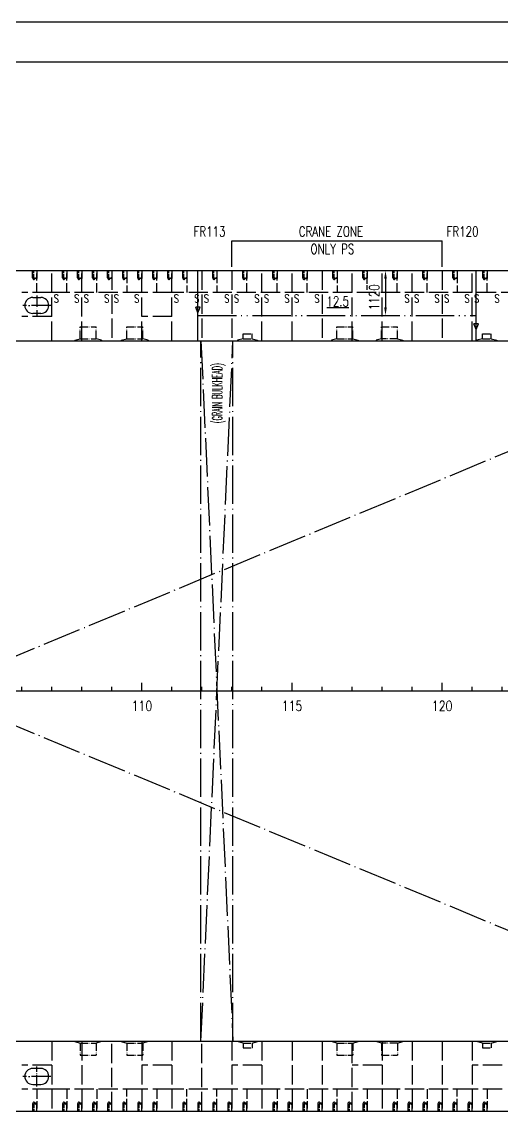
# Model space of a CAD drawing. Extents: x 415194 to 563994, y 453377 to 495577.
# Drawn here: x 502346 to 514346, y 468260 to 495477 of the extents above; entities that cross this region are included whole.
import ezdxf
from ezdxf.enums import TextEntityAlignment as Align

# ---------------------------------------------------------------- set-up
doc = ezdxf.new("R2010")
doc.units = 0
doc.header["$LTSCALE"] = 40
doc.header["$MEASUREMENT"] = 0
for name, pattern in [('ACAD_ISO02W100', [15, 12, -3]), ('ACAD_ISO04W100', [30.5, 24, -3, 0.5, -3]), ('ACAD_ISO05W100', [34, 24, -3, 0.5, -3, 0.5, -3])]:
    doc.linetypes.add(name, pattern=pattern)
doc.layers.get('0').update_dxf_attribs({"linetype": 'CONTINUOUS'})
for name, color, linetype in [('BT_ENG', 7, 'CONTINUOUS'), ('C-CEN', 4, 'ACAD_ISO04W100'), ('C-CON', 4, 'CONTINUOUS'), ('C-DAS', 4, 'ACAD_ISO02W100'), ('C-PH', 4, 'ACAD_ISO05W100'), ('FRAME', 7, 'CONTINUOUS'), ('Y-CON', 2, 'CONTINUOUS'), ('Y-DAS', 2, 'ACAD_ISO02W100'), ('Y-PH', 2, 'ACAD_ISO05W100')]:
    doc.layers.add(name, color=color, linetype=linetype)
doc.styles.add('ROMANS', font='romans.shx', dxfattribs={"width": 0.75, "height": 250, "bigfont": 'hzdx.shx'})

# ---------------------------------------------------------------- blocks, each defined once
blk = doc.blocks.new('A$C75882CA2')
at = {"layer": 'C-CON'}
for p, q in [((0, 57), (136, 114)), ((0, 57), (136, 0)), ((136, 0), (136, 114))]:
    blk.add_line(p, q, dxfattribs=at)
blk = doc.blocks.new('A$C771200ED')
at = {"layer": 'C-CON', "linetype": 'ACAD_ISO05W100', "ltscale": 0.2}
for p, q in [((135, 350), (535, 350)), ((135, 50), (135, 350)), ((535, 50), (535, 350)), ((0, 12), (135, 50)), ((0, 12), (0, 0)), ((135, 50), (535, 50)), ((670, 12), (535, 50)), ((670, 12), (670, 0))]:
    blk.add_line(p, q, dxfattribs=at)

msp = doc.modelspace()

# ---------------------------------------------------------------- linework, layer by layer
at = {"color": 2}
msp.add_line((417794.5, 494477.3), (562894.5, 494477.3), dxfattribs=at)
for p, q in [((507596.4, 489356.7), (507596.4, 490007.6)), ((512846.4, 489353.5), (512846.4, 490007.6)), ((502616.4, 489078.4), (502616.4, 489260.4)), ((503366.4, 489078.4), (503366.4, 489260.4)), ((503741.4, 489078.4), (503741.4, 489260.4)), ((504116.4, 489078.4), (504116.4, 489260.4)), ((504491.4, 489078.4), (504491.4, 489260.4)), ((504866.4, 489078.4), (504866.4, 489260.4)), ((505241.4, 489078.4), (505241.4, 489260.4)), ((505616.4, 489078.4), (505616.4, 489260.4)), ((505991.4, 489078.4), (505991.4, 489260.4)), ((506366.4, 489078.4), (506366.4, 489260.4)), ((507116.4, 489078.4), (507116.4, 489260.4)), ((507866.4, 489078.4), (507866.4, 489260.4)), ((508616.4, 489078.4), (508616.4, 489260.4)), ((509366.4, 489078.4), (509366.4, 489260.4)), ((510116.4, 489078.4), (510116.4, 489260.4)), ((510866.4, 489078.4), (510866.4, 489260.4)), ((511616.4, 489078.4), (511616.4, 489260.4)), ((512366.4, 489078.4), (512366.4, 489260.4)), ((513116.4, 489078.4), (513116.4, 489260.4)), ((513866.4, 489078.4), (513866.4, 489260.4)), ((502621.4, 488590.4), (502821.4, 488590.4)), ((502821.4, 488190.4), (502621.4, 488190.4)), ((479096.4, 478760.4), (521096.4, 478760.4)), ((502346.4, 478760.4), (502346.4, 478860.4)), ((503096.4, 478760.4), (503096.4, 478860.4)), ((503846.4, 478760.4), (503846.4, 478860.4)), ((504596.4, 478760.4), (504596.4, 478860.4)), ((505346.4, 478760.4), (505346.4, 478960.4)), ((506096.4, 478760.4), (506096.4, 478860.4)), ((506846.4, 478760.4), (506846.4, 478860.4)), ((507596.4, 478760.4), (507596.4, 478860.4)), ((508346.4, 478760.4), (508346.4, 478860.4)), ((509096.4, 478760.4), (509096.4, 478960.4)), ((509846.4, 478760.4), (509846.4, 478860.4)), ((510596.4, 478760.4), (510596.4, 478860.4)), ((511346.4, 478760.4), (511346.4, 478860.4)), ((512096.4, 478760.4), (512096.4, 478860.4)), ((512846.4, 478760.4), (512846.4, 478960.4)), ((513596.4, 478760.4), (513596.4, 478860.4)), ((514346.4, 478760.4), (514346.4, 478860.4)), ((502821.4, 469330.4), (502621.4, 469330.4)), ((502621.4, 468930.4), (502821.4, 468930.4)), ((502616.4, 468442.3), (502616.4, 468260.4)), ((503366.4, 468442.3), (503366.4, 468260.4)), ((503741.4, 468442.3), (503741.4, 468260.4)), ((504116.4, 468442.3), (504116.4, 468260.4)), ((504491.4, 468442.3), (504491.4, 468260.4)), ((504866.4, 468442.3), (504866.4, 468260.4)), ((505241.4, 468442.3), (505241.4, 468260.4)), ((505616.4, 468442.3), (505616.4, 468260.4)), ((506366.4, 468442.3), (506366.4, 468260.4)), ((506741.4, 468442.3), (506741.4, 468260.4)), ((507116.4, 468442.3), (507116.4, 468260.4)), ((507491.4, 468442.3), (507491.4, 468260.4)), ((507866.4, 468442.3), (507866.4, 468260.4)), ((508616.4, 468442.3), (508616.4, 468260.4)), ((508991.4, 468442.3), (508991.4, 468260.4)), ((509366.4, 468442.3), (509366.4, 468260.4)), ((509741.4, 468442.3), (509741.4, 468260.4)), ((510116.4, 468442.3), (510116.4, 468260.4)), ((510491.4, 468442.3), (510491.4, 468260.4)), ((510866.4, 468442.3), (510866.4, 468260.4)), ((511616.4, 468442.3), (511616.4, 468260.4)), ((511991.4, 468442.3), (511991.4, 468260.4)), ((512366.4, 468442.3), (512366.4, 468260.4)), ((512741.4, 468442.3), (512741.4, 468260.4)), ((513116.4, 468442.3), (513116.4, 468260.4)), ((513491.4, 468442.3), (513491.4, 468260.4)), ((513866.4, 468442.3), (513866.4, 468260.4))]:
    msp.add_line(p, q)
at = {"color": 1}
for p, q in [((506746.4, 487510.4), (506746.4, 489260.4)), ((513696.4, 487510.4), (513696.4, 489260.4))]:
    msp.add_line(p, q, dxfattribs=at)
at = {"color": 1, "linetype": 'ByBlock'}
msp.add_line((511431.1, 489060.4), (511431.1, 488340.4), dxfattribs=at)
for centre, radius, start, end in [((502666.4, 489078.4), 50, 180, 220.30049), ((502647.3, 489062.3), 25, 220.30049, 355.62163), ((502671.4, 489085.4), 25, 180, 270), ((503416.4, 489078.4), 50, 180, 220.30049), ((503397.3, 489062.3), 25, 220.30049, 355.62163), ((503421.4, 489085.4), 25, 180, 270), ((503791.4, 489078.4), 50, 180, 220.30049), ((503772.3, 489062.3), 25, 220.30049, 355.62163), ((503796.4, 489085.4), 25, 180, 270), ((504166.4, 489078.4), 50, 180, 220.30049), ((504147.3, 489062.3), 25, 220.30049, 355.62163), ((504171.4, 489085.4), 25, 180, 270), ((504541.4, 489078.4), 50, 180, 220.30049), ((504522.3, 489062.3), 25, 220.30049, 355.62163), ((504546.4, 489085.4), 25, 180, 270), ((504916.4, 489078.4), 50, 180, 220.30049), ((504897.3, 489062.3), 25, 220.30049, 355.62163), ((504921.4, 489085.4), 25, 180, 270), ((505291.4, 489078.4), 50, 180, 220.30049), ((505272.3, 489062.3), 25, 220.30049, 355.62163), ((505296.4, 489085.4), 25, 180, 270), ((505666.4, 489078.4), 50, 180, 220.30049), ((505647.3, 489062.3), 25, 220.30049, 355.62163), ((505671.4, 489085.4), 25, 180, 270), ((506041.4, 489078.4), 50, 180, 220.30049), ((506022.3, 489062.3), 25, 220.30049, 355.62163), ((506046.4, 489085.4), 25, 180, 270), ((506416.4, 489078.4), 50, 180, 220.30049), ((506397.3, 489062.3), 25, 220.30049, 355.62163), ((506421.4, 489085.4), 25, 180, 270), ((507166.4, 489078.4), 50, 180, 220.30049), ((507147.3, 489062.3), 25, 220.30049, 355.62163), ((507171.4, 489085.4), 25, 180, 270), ((507916.4, 489078.4), 50, 180, 220.30049), ((507897.3, 489062.3), 25, 220.30049, 355.62163), ((507921.4, 489085.4), 25, 180, 270), ((508666.4, 489078.4), 50, 180, 220.30049), ((508647.3, 489062.3), 25, 220.30049, 355.62163), ((508671.4, 489085.4), 25, 180, 270), ((509416.4, 489078.4), 50, 180, 220.30049), ((509397.3, 489062.3), 25, 220.30049, 355.62163), ((509421.4, 489085.4), 25, 180, 270), ((510166.4, 489078.4), 50, 180, 220.30049), ((510147.3, 489062.3), 25, 220.30049, 355.62163), ((510171.4, 489085.4), 25, 180, 270), ((510916.4, 489078.4), 50, 180, 220.30049), ((510897.3, 489062.3), 25, 220.30049, 355.62163), ((510921.4, 489085.4), 25, 180, 270), ((511666.4, 489078.4), 50, 180, 220.30049), ((511647.3, 489062.3), 25, 220.30049, 355.62163), ((511671.4, 489085.4), 25, 180, 270), ((512416.4, 489078.4), 50, 180, 220.30049), ((512397.3, 489062.3), 25, 220.30049, 355.62163), ((512421.4, 489085.4), 25, 180, 270), ((513166.4, 489078.4), 50, 180, 220.30049), ((513147.3, 489062.3), 25, 220.30049, 355.62163), ((513171.4, 489085.4), 25, 180, 270), ((513916.4, 489078.4), 50, 180, 220.30049), ((513897.3, 489062.3), 25, 220.30049, 355.62163), ((513921.4, 489085.4), 25, 180, 270), ((502621.4, 488390.4), 200, 90, 270), ((502821.4, 488390.4), 200, 270, 90), ((502621.4, 469130.4), 200, 90, 270), ((502821.4, 469130.4), 200, 270, 90), ((502666.4, 468442.3), 50, 139.69951, 180), ((502647.3, 468458.4), 25, 4.37837, 139.69951), ((502671.4, 468435.4), 25, 90, 180), ((503416.4, 468442.3), 50, 139.69951, 180), ((503397.3, 468458.4), 25, 4.37837, 139.69951), ((503421.4, 468435.4), 25, 90, 180), ((503791.4, 468442.3), 50, 139.69951, 180), ((503772.3, 468458.4), 25, 4.37837, 139.69951), ((503796.4, 468435.4), 25, 90, 180), ((504166.4, 468442.3), 50, 139.69951, 180), ((504147.3, 468458.4), 25, 4.37837, 139.69951), ((504171.4, 468435.4), 25, 90, 180), ((504541.4, 468442.3), 50, 139.69951, 180), ((504522.3, 468458.4), 25, 4.37837, 139.69951), ((504546.4, 468435.4), 25, 90, 180), ((504916.4, 468442.3), 50, 139.69951, 180), ((504897.3, 468458.4), 25, 4.37837, 139.69951), ((504921.4, 468435.4), 25, 90, 180), ((505291.4, 468442.3), 50, 139.69951, 180), ((505272.3, 468458.4), 25, 4.37837, 139.69951), ((505296.4, 468435.4), 25, 90, 180), ((505666.4, 468442.3), 50, 139.69951, 180), ((505647.3, 468458.4), 25, 4.37837, 139.69951), ((505671.4, 468435.4), 25, 90, 180), ((506416.4, 468442.3), 50, 139.69951, 180), ((506397.3, 468458.4), 25, 4.37837, 139.69951), ((506421.4, 468435.4), 25, 90, 180), ((506791.4, 468442.3), 50, 139.69951, 180), ((506772.3, 468458.4), 25, 4.37837, 139.69951), ((506796.4, 468435.4), 25, 90, 180), ((507166.4, 468442.3), 50, 139.69951, 180), ((507147.3, 468458.4), 25, 4.37837, 139.69951), ((507171.4, 468435.4), 25, 90, 180), ((507541.4, 468442.3), 50, 139.69951, 180), ((507522.3, 468458.4), 25, 4.37837, 139.69951), ((507546.4, 468435.4), 25, 90, 180), ((507916.4, 468442.3), 50, 139.69951, 180), ((507897.3, 468458.4), 25, 4.37837, 139.69951), ((507921.4, 468435.4), 25, 90, 180), ((508666.4, 468442.3), 50, 139.69951, 180), ((508647.3, 468458.4), 25, 4.37837, 139.69951), ((508671.4, 468435.4), 25, 90, 180), ((509041.4, 468442.3), 50, 139.69951, 180), ((509022.3, 468458.4), 25, 4.37837, 139.69951), ((509046.4, 468435.4), 25, 90, 180), ((509416.4, 468442.3), 50, 139.69951, 180), ((509397.3, 468458.4), 25, 4.37837, 139.69951), ((509421.4, 468435.4), 25, 90, 180), ((509791.4, 468442.3), 50, 139.69951, 180), ((509772.3, 468458.4), 25, 4.37837, 139.69951), ((509796.4, 468435.4), 25, 90, 180), ((510166.4, 468442.3), 50, 139.69951, 180), ((510147.3, 468458.4), 25, 4.37837, 139.69951), ((510171.4, 468435.4), 25, 90, 180), ((510541.4, 468442.3), 50, 139.69951, 180), ((510522.3, 468458.4), 25, 4.37837, 139.69951), ((510546.4, 468435.4), 25, 90, 180), ((510916.4, 468442.3), 50, 139.69951, 180), ((510897.3, 468458.4), 25, 4.37837, 139.69951), ((510921.4, 468435.4), 25, 90, 180), ((511666.4, 468442.3), 50, 139.69951, 180), ((511647.3, 468458.4), 25, 4.37837, 139.69951), ((511671.4, 468435.4), 25, 90, 180), ((512041.4, 468442.3), 50, 139.69951, 180), ((512022.3, 468458.4), 25, 4.37837, 139.69951), ((512046.4, 468435.4), 25, 90, 180), ((512416.4, 468442.3), 50, 139.69951, 180), ((512397.3, 468458.4), 25, 4.37837, 139.69951), ((512421.4, 468435.4), 25, 90, 180), ((512791.4, 468442.3), 50, 139.69951, 180), ((512772.3, 468458.4), 25, 4.37837, 139.69951), ((512796.4, 468435.4), 25, 90, 180), ((513166.4, 468442.3), 50, 139.69951, 180), ((513147.3, 468458.4), 25, 4.37837, 139.69951), ((513171.4, 468435.4), 25, 90, 180), ((513541.4, 468442.3), 50, 139.69951, 180), ((513522.3, 468458.4), 25, 4.37837, 139.69951), ((513546.4, 468435.4), 25, 90, 180), ((513916.4, 468442.3), 50, 139.69951, 180), ((513897.3, 468458.4), 25, 4.37837, 139.69951), ((513921.4, 468435.4), 25, 90, 180)]:
    msp.add_arc(centre, radius, start, end)
for points in [[(511397.8, 489060.4), (511464.5, 489060.4), (511431.1, 489260.4)], [(511397.8, 488340.4), (511464.5, 488340.4), (511431.1, 488140.4)]]:
    msp.add_solid(points, dxfattribs=at)
at = {"layer": 'BT_ENG'}
msp.add_line((415294.5, 495477.3), (563894.5, 495477.3), dxfattribs=at)
at = {"layer": 'C-CEN', "ltscale": 0.3}
for p, q in [((502721.4, 488640.4), (502721.4, 488140.4)), ((502721.4, 468880.4), (502721.4, 469380.4))]:
    msp.add_line(p, q, dxfattribs=at)
at = {"layer": 'C-CEN', "ltscale": 0.5}
for p, q in [((503071.4, 488390.4), (502371.4, 488390.4)), ((503071.4, 469130.4), (502371.4, 469130.4))]:
    msp.add_line(p, q, dxfattribs=at)
at = {"layer": 'C-CEN'}
for p, q in [((506821.4, 470010.4), (506821.4, 487510.4)), ((506821.4, 470010.4), (507621.4, 487510.4)), ((506821.4, 487510.4), (507621.4, 470010.4)), ((507621.4, 470010.4), (507621.4, 487510.4)), ((479234.3, 487422.5), (520948.9, 470102.2)), ((479243.9, 470102.2), (520948.9, 487418.5))]:
    msp.add_line(p, q, dxfattribs=at)
at = {"layer": 'C-CON'}
msp.add_line((507596.4, 490007.6), (512846.4, 490007.6), dxfattribs=at)
at = {"layer": 'C-CON', "linetype": 'ACAD_ISO05W100', "ltscale": 0.2}
for p, q in [((510216.4, 487560.4), (510216.4, 487860.4)), ((510216.4, 487860.4), (510616.4, 487860.4)), ((510616.4, 487560.4), (510616.4, 487860.4)), ((511331.5, 487860.4), (511731.5, 487860.4)), ((511331.5, 487560.4), (511331.5, 487860.4)), ((511731.5, 487560.4), (511731.5, 487860.4)), ((507877.8, 487560.4), (507737.8, 487522.4)), ((507737.8, 487522.4), (507737.8, 487510.4)), ((507877.8, 487680.4), (508097.8, 487680.4)), ((507877.8, 487560.4), (507877.8, 487680.4)), ((507877.8, 487560.4), (508097.8, 487560.4)), ((508097.8, 487560.4), (508097.8, 487680.4)), ((508097.8, 487560.4), (508237.8, 487522.4)), ((508237.8, 487522.4), (508237.8, 487510.4)), ((510216.4, 487560.4), (510081.4, 487522.4)), ((510081.4, 487522.4), (510081.4, 487510.4)), ((510216.4, 487560.4), (510616.4, 487560.4)), ((510616.4, 487560.4), (510751.4, 487522.4)), ((510751.4, 487522.4), (510751.4, 487510.4)), ((511331.5, 487560.4), (511196.5, 487522.4)), ((511196.5, 487522.4), (511196.5, 487510.4)), ((511731.5, 487560.4), (511331.5, 487560.4)), ((511731.5, 487560.4), (511866.5, 487522.4)), ((511866.5, 487522.4), (511866.5, 487510.4)), ((513850.9, 487560.4), (513710.9, 487522.4)), ((513710.9, 487522.4), (513710.9, 487510.4)), ((513850.9, 487680.4), (514070.9, 487680.4)), ((513850.9, 487560.4), (513850.9, 487680.4)), ((513850.9, 487560.4), (514070.9, 487560.4)), ((514070.9, 487560.4), (514070.9, 487680.4)), ((514070.9, 487560.4), (514210.9, 487522.4)), ((514210.9, 487522.4), (514210.9, 487510.4)), ((507737.8, 469998.4), (507737.8, 470010.4)), ((507877.8, 469960.4), (507737.8, 469998.4)), ((507877.8, 469960.4), (507877.8, 469840.4)), ((507877.8, 469960.4), (508097.8, 469960.4)), ((507877.8, 469840.4), (508097.8, 469840.4)), ((508097.8, 469960.4), (508237.8, 469998.4)), ((508097.8, 469960.4), (508097.8, 469840.4)), ((508237.8, 469998.4), (508237.8, 470010.4)), ((510081.4, 469998.4), (510081.4, 470010.4)), ((510216.4, 469960.4), (510081.4, 469998.4)), ((510216.4, 469960.4), (510616.4, 469960.4)), ((510216.4, 469960.4), (510216.4, 469660.4)), ((510616.4, 469960.4), (510751.4, 469998.4)), ((510616.4, 469960.4), (510616.4, 469660.4)), ((510751.4, 469998.4), (510751.4, 470010.4)), ((511196.5, 469998.4), (511196.5, 470010.4)), ((511331.5, 469960.4), (511196.5, 469998.4)), ((511731.5, 469960.4), (511331.5, 469960.4)), ((511331.5, 469960.4), (511331.5, 469660.4)), ((511731.5, 469960.4), (511866.5, 469998.4)), ((511731.5, 469960.4), (511731.5, 469660.4)), ((511866.5, 469998.4), (511866.5, 470010.4)), ((513710.9, 469998.4), (513710.9, 470010.4)), ((513850.9, 469960.4), (513710.9, 469998.4)), ((513850.9, 469960.4), (514070.9, 469960.4)), ((513850.9, 469960.4), (513850.9, 469840.4)), ((513850.9, 469840.4), (514070.9, 469840.4)), ((514070.9, 469960.4), (514210.9, 469998.4)), ((514070.9, 469960.4), (514070.9, 469840.4)), ((514210.9, 469998.4), (514210.9, 470010.4)), ((510216.4, 469660.4), (510616.4, 469660.4)), ((511331.5, 469660.4), (511731.5, 469660.4))]:
    msp.add_line(p, q, dxfattribs=at)
at = {"layer": 'C-DAS', "ltscale": 0.2}
for p, q in [((502646.4, 489085.4), (502646.4, 489260.4)), ((503396.4, 489085.4), (503396.4, 489260.4)), ((503771.4, 489085.4), (503771.4, 489260.4)), ((504146.4, 489085.4), (504146.4, 489260.4)), ((504521.4, 489085.4), (504521.4, 489260.4)), ((504896.4, 489085.4), (504896.4, 489260.4)), ((505271.4, 489085.4), (505271.4, 489260.4)), ((505646.4, 489085.4), (505646.4, 489260.4)), ((506021.4, 489085.4), (506021.4, 489260.4)), ((506396.4, 489085.4), (506396.4, 489260.4)), ((507146.4, 489085.4), (507146.4, 489260.4)), ((507896.4, 489085.4), (507896.4, 489260.4)), ((508646.4, 489085.4), (508646.4, 489260.4)), ((509396.4, 489085.4), (509396.4, 489260.4)), ((510146.4, 489085.4), (510146.4, 489260.4)), ((510896.4, 489085.4), (510896.4, 489260.4)), ((511646.4, 489085.4), (511646.4, 489260.4)), ((512396.4, 489085.4), (512396.4, 489260.4)), ((513146.4, 489085.4), (513146.4, 489260.4)), ((513896.4, 489085.4), (513896.4, 489260.4)), ((502646.4, 468435.4), (502646.4, 468260.4)), ((503396.4, 468435.4), (503396.4, 468260.4)), ((503771.4, 468435.4), (503771.4, 468260.4)), ((504146.4, 468435.4), (504146.4, 468260.4)), ((504521.4, 468435.4), (504521.4, 468260.4)), ((504896.4, 468435.4), (504896.4, 468260.4)), ((505271.4, 468435.4), (505271.4, 468260.4)), ((505646.4, 468435.4), (505646.4, 468260.4)), ((506396.4, 468435.4), (506396.4, 468260.4)), ((506771.4, 468435.4), (506771.4, 468260.4)), ((507146.4, 468435.4), (507146.4, 468260.4)), ((507521.4, 468435.4), (507521.4, 468260.4)), ((507896.4, 468435.4), (507896.4, 468260.4)), ((508646.4, 468435.4), (508646.4, 468260.4)), ((509021.4, 468435.4), (509021.4, 468260.4)), ((509396.4, 468435.4), (509396.4, 468260.4)), ((509771.4, 468435.4), (509771.4, 468260.4)), ((510146.4, 468435.4), (510146.4, 468260.4)), ((510521.4, 468435.4), (510521.4, 468260.4)), ((510896.4, 468435.4), (510896.4, 468260.4)), ((511646.4, 468435.4), (511646.4, 468260.4)), ((512021.4, 468435.4), (512021.4, 468260.4)), ((512396.4, 468435.4), (512396.4, 468260.4)), ((512771.4, 468435.4), (512771.4, 468260.4)), ((513146.4, 468435.4), (513146.4, 468260.4)), ((513521.4, 468435.4), (513521.4, 468260.4)), ((513896.4, 468435.4), (513896.4, 468260.4))]:
    msp.add_line(p, q, dxfattribs=at)
at = {"layer": 'C-DAS'}
for p, q in [((503846.4, 487510.4), (503846.4, 489260.4)), ((504596.4, 489260.4), (504596.4, 487510.4)), ((505346.4, 487510.4), (505346.4, 489260.4)), ((506846.4, 489260.4), (506846.4, 487510.4)), ((507596.4, 489260.4), (507596.4, 487510.4)), ((509096.4, 487510.4), (509096.4, 489260.4)), ((509846.4, 489260.4), (509846.4, 487510.4)), ((510596.4, 487510.4), (510596.4, 489260.4)), ((512096.4, 487510.4), (512096.4, 489260.4)), ((512846.4, 489260.4), (512846.4, 487510.4)), ((513596.4, 487510.4), (513596.4, 489260.4)), ((505346.4, 488710.4), (503096.4, 488710.4)), ((516596.4, 488710.4), (506096.4, 488710.4)), ((503846.4, 470010.4), (503846.4, 468260.4)), ((504596.4, 468260.4), (504596.4, 470010.4)), ((505346.4, 470010.4), (505346.4, 468260.4)), ((506846.4, 468260.4), (506846.4, 470010.4)), ((507596.4, 470010.4), (507596.4, 468260.4)), ((509096.4, 470010.4), (509096.4, 468260.4)), ((509846.4, 470010.4), (509846.4, 468260.4)), ((510596.4, 468260.4), (510596.4, 470010.4)), ((512096.4, 470010.4), (512096.4, 468260.4)), ((512846.4, 470010.4), (512846.4, 468260.4)), ((513596.4, 470010.4), (513596.4, 468260.4)), ((505346.4, 468810.4), (503096.4, 468810.4)), ((507596.4, 468810.4), (506096.4, 468810.4)), ((510596.4, 468810.4), (508346.4, 468810.4)), ((513596.4, 468810.4), (511346.4, 468810.4))]:
    msp.add_line(p, q, dxfattribs=at)
at = {"layer": 'C-PH'}
msp.add_line((510518.2, 488333.4), (509965.7, 488333.4), dxfattribs=at)
at = {"layer": 'Y-CON'}
for p, q in [((449096.4, 487510.4), (521096.4, 487510.4)), ((449096.4, 470010.4), (521096.4, 470010.4)), ((474096.4, 468260.4), (513496.4, 468260.4)), ((513496.4, 468260.4), (515496.4, 468260.4))]:
    msp.add_line(p, q, dxfattribs=at)
for points in [[(474096.4, 489260.4), (513496.4, 489260.4), (515496.4, 489260.4), (518746.4, 489260.4), (520629.5, 489260.4), (521996.4, 489260.4), (525858.4, 489260.4), (526667.4, 489256.8), (528496.4, 489195.6), (528538.4, 489193.1), (530143.4, 489057.8), (531746.4, 488839.8), (533311.4, 488550)], [(502721.4, 489260.4), (502721.4, 489060.4), (502671.4, 489060.4), (502721.4, 489100.4)], [(503471.4, 489260.4), (503471.4, 489060.4), (503421.4, 489060.4), (503471.4, 489100.4)], [(503846.4, 489260.4), (503846.4, 489060.4), (503796.4, 489060.4), (503846.4, 489100.4)], [(504221.4, 489260.4), (504221.4, 489060.4), (504171.4, 489060.4), (504221.4, 489100.4)], [(504596.4, 489260.4), (504596.4, 489060.4), (504546.4, 489060.4), (504596.4, 489100.4)], [(504971.4, 489260.4), (504971.4, 489060.4), (504921.4, 489060.4), (504971.4, 489100.4)], [(505346.4, 489260.4), (505346.4, 489060.4), (505296.4, 489060.4), (505346.4, 489100.4)], [(505721.4, 489260.4), (505721.4, 489060.4), (505671.4, 489060.4), (505721.4, 489100.4)], [(506096.4, 489260.4), (506096.4, 489060.4), (506046.4, 489060.4), (506096.4, 489100.4)], [(506471.4, 489260.4), (506471.4, 489060.4), (506421.4, 489060.4), (506471.4, 489100.4)], [(507221.4, 489260.4), (507221.4, 489060.4), (507171.4, 489060.4), (507221.4, 489100.4)], [(507971.4, 489260.4), (507971.4, 489060.4), (507921.4, 489060.4), (507971.4, 489100.4)], [(508721.4, 489260.4), (508721.4, 489060.4), (508671.4, 489060.4), (508721.4, 489100.4)], [(509471.4, 489260.4), (509471.4, 489060.4), (509421.4, 489060.4), (509471.4, 489100.4)], [(510221.4, 489260.4), (510221.4, 489060.4), (510171.4, 489060.4), (510221.4, 489100.4)], [(510971.4, 489260.4), (510971.4, 489060.4), (510921.4, 489060.4), (510971.4, 489100.4)], [(511721.4, 489260.4), (511721.4, 489060.4), (511671.4, 489060.4), (511721.4, 489100.4)], [(512471.4, 489260.4), (512471.4, 489060.4), (512421.4, 489060.4), (512471.4, 489100.4)], [(513221.4, 489260.4), (513221.4, 489060.4), (513171.4, 489060.4), (513221.4, 489100.4)], [(513971.4, 489260.4), (513971.4, 489060.4), (513921.4, 489060.4), (513971.4, 489100.4)], [(502721.4, 468260.4), (502721.4, 468460.4), (502671.4, 468460.4), (502721.4, 468420.4)], [(503471.4, 468260.4), (503471.4, 468460.4), (503421.4, 468460.4), (503471.4, 468420.4)], [(503846.4, 468260.4), (503846.4, 468460.4), (503796.4, 468460.4), (503846.4, 468420.4)], [(504221.4, 468260.4), (504221.4, 468460.4), (504171.4, 468460.4), (504221.4, 468420.4)], [(504596.4, 468260.4), (504596.4, 468460.4), (504546.4, 468460.4), (504596.4, 468420.4)], [(504971.4, 468260.4), (504971.4, 468460.4), (504921.4, 468460.4), (504971.4, 468420.4)], [(505346.4, 468260.4), (505346.4, 468460.4), (505296.4, 468460.4), (505346.4, 468420.4)], [(505721.4, 468260.4), (505721.4, 468460.4), (505671.4, 468460.4), (505721.4, 468420.4)], [(506471.4, 468260.4), (506471.4, 468460.4), (506421.4, 468460.4), (506471.4, 468420.4)], [(506846.4, 468260.4), (506846.4, 468460.4), (506796.4, 468460.4), (506846.4, 468420.4)], [(507221.4, 468260.4), (507221.4, 468460.4), (507171.4, 468460.4), (507221.4, 468420.4)], [(507596.4, 468260.4), (507596.4, 468460.4), (507546.4, 468460.4), (507596.4, 468420.4)], [(507971.4, 468260.4), (507971.4, 468460.4), (507921.4, 468460.4), (507971.4, 468420.4)], [(508721.4, 468260.4), (508721.4, 468460.4), (508671.4, 468460.4), (508721.4, 468420.4)], [(509096.4, 468260.4), (509096.4, 468460.4), (509046.4, 468460.4), (509096.4, 468420.4)], [(509471.4, 468260.4), (509471.4, 468460.4), (509421.4, 468460.4), (509471.4, 468420.4)], [(509846.4, 468260.4), (509846.4, 468460.4), (509796.4, 468460.4), (509846.4, 468420.4)], [(510221.4, 468260.4), (510221.4, 468460.4), (510171.4, 468460.4), (510221.4, 468420.4)], [(510596.4, 468260.4), (510596.4, 468460.4), (510546.4, 468460.4), (510596.4, 468420.4)], [(510971.4, 468260.4), (510971.4, 468460.4), (510921.4, 468460.4), (510971.4, 468420.4)], [(511721.4, 468260.4), (511721.4, 468460.4), (511671.4, 468460.4), (511721.4, 468420.4)], [(512096.4, 468260.4), (512096.4, 468460.4), (512046.4, 468460.4), (512096.4, 468420.4)], [(512471.4, 468260.4), (512471.4, 468460.4), (512421.4, 468460.4), (512471.4, 468420.4)], [(512846.4, 468260.4), (512846.4, 468460.4), (512796.4, 468460.4), (512846.4, 468420.4)], [(513221.4, 468260.4), (513221.4, 468460.4), (513171.4, 468460.4), (513221.4, 468420.4)], [(513596.4, 468260.4), (513596.4, 468460.4), (513546.4, 468460.4), (513596.4, 468420.4)], [(513971.4, 468260.4), (513971.4, 468460.4), (513921.4, 468460.4), (513971.4, 468420.4)]]:
    msp.add_lwpolyline(points, dxfattribs=at)
at = {"layer": 'Y-DAS', "ltscale": 0.5}
for p, q in [((502721.4, 488710.4), (502721.4, 489190.4)), ((503471.4, 488710.4), (503471.4, 489190.4)), ((504221.4, 488710.4), (504221.4, 489190.4)), ((504971.4, 489190.4), (504971.4, 488710.4)), ((505721.4, 488710.4), (505721.4, 489190.4)), ((506471.4, 489190.4), (506471.4, 488710.4)), ((507221.4, 489190.4), (507221.4, 488710.4)), ((507971.4, 488710.4), (507971.4, 489190.4)), ((508721.4, 488710.4), (508721.4, 489190.4)), ((509471.4, 488710.4), (509471.4, 489190.4)), ((510221.4, 489190.4), (510221.4, 488710.4)), ((511721.4, 488710.4), (511721.4, 489190.4)), ((512471.4, 488710.4), (512471.4, 489190.4)), ((513221.4, 489190.4), (513221.4, 488710.4)), ((513971.4, 488710.4), (513971.4, 489190.4)), ((502721.4, 468810.4), (502721.4, 468330.4)), ((503471.4, 468810.4), (503471.4, 468330.4)), ((504221.4, 468810.4), (504221.4, 468330.4)), ((504971.4, 468330.4), (504971.4, 468810.4)), ((505721.4, 468810.4), (505721.4, 468330.4)), ((506471.4, 468330.4), (506471.4, 468810.4)), ((507221.4, 468330.4), (507221.4, 468810.4)), ((507971.4, 468810.4), (507971.4, 468330.4)), ((508721.4, 468810.4), (508721.4, 468330.4)), ((509471.4, 468810.4), (509471.4, 468330.4)), ((510221.4, 468330.4), (510221.4, 468810.4)), ((510971.4, 468810.4), (510971.4, 468260.4)), ((511721.4, 468810.4), (511721.4, 468330.4)), ((512471.4, 468810.4), (512471.4, 468330.4)), ((513221.4, 468330.4), (513221.4, 468810.4)), ((513971.4, 468810.4), (513971.4, 468330.4))]:
    msp.add_line(p, q, dxfattribs=at)
at = {"layer": 'Y-DAS'}
for p, q in [((503096.4, 487510.4), (503096.4, 489260.4)), ((506096.4, 487510.4), (506096.4, 489260.4)), ((508346.4, 487510.4), (508346.4, 489260.4)), ((511346.4, 487510.4), (511346.4, 489260.4)), ((503096.4, 488710.4), (502346.4, 488710.4)), ((506096.4, 488710.4), (505346.4, 488710.4)), ((503096.4, 488110.4), (502346.4, 488110.4)), ((506096.4, 488110.4), (505346.4, 488110.4)), ((503096.4, 470010.4), (503096.4, 468260.4)), ((506096.4, 470010.4), (506096.4, 468260.4)), ((508346.4, 470010.4), (508346.4, 468260.4)), ((511346.4, 470010.4), (511346.4, 468260.4)), ((503096.4, 469410.4), (502346.4, 469410.4)), ((506096.4, 469410.4), (505346.4, 469410.4)), ((508346.4, 469410.4), (507596.4, 469410.4)), ((511346.4, 469410.4), (510596.4, 469410.4)), ((514346.4, 469410.4), (513596.4, 469410.4)), ((503096.4, 468810.4), (502346.4, 468810.4)), ((506096.4, 468810.4), (505346.4, 468810.4)), ((508346.4, 468810.4), (507596.4, 468810.4)), ((511346.4, 468810.4), (510596.4, 468810.4)), ((514346.4, 468810.4), (513596.4, 468810.4))]:
    msp.add_line(p, q, dxfattribs=at)
at = {"layer": 'Y-DAS', "ltscale": 0.25}
msp.add_line((510971.4, 488780.4), (510971.4, 489260.4), dxfattribs=at)
at = {"layer": 'Y-PH'}
msp.add_line((506746.4, 488140.4), (513696.4, 488140.4), dxfattribs=at)

# ---------------------------------------------------------------- block references
for p in [(503671.4, 487510.4), (504831.4, 487510.4)]:
    msp.add_blockref('A$C771200ED', p)
at = {"xscale": -1, "rotation": 180.0000000000089}
for p in [(503671.4, 470010.4), (504831.4, 470010.4)]:
    msp.add_blockref('A$C771200ED', p, dxfattribs=at)
at = {"layer": 'C-CON', "rotation": 90}
for p in [(506803.7, 488209.5), (513753.7, 487793.4)]:
    msp.add_blockref('A$C75882CA2', p, dxfattribs=at)

# ---------------------------------------------------------------- texts
at = {"style": 'ROMANS', "width": 0.45}
msp.add_text('(GRAIN BULKHEAD)', height=250, rotation=90, dxfattribs=at).set_placement((507352.4, 485447.3))
at = {"char_height": 250, "width": 4189.533, "attachment_point": 1, "style": 'ROMANS'}
for s, insert in [('FR113', (506638.8, 490363.3)), ('CRANE ZONE', (509265.5, 490363.3)), ('FR120', (512959.6, 490363.3)), ('ONLY PS', (509557.6, 489925.9)), ('12.5', (509955.9, 488616.6))]:
    msp.add_mtext(s, dxfattribs=dict(at, insert=insert))
at = {"color": 1, "linetype": 'ByBlock', "insert": (511150, 488919.4), "char_height": 250, "attachment_point": 6, "rotation": 90, "style": 'ROMANS'}
msp.add_mtext('\\A1;1120', dxfattribs=at)
at = {"char_height": 200, "attachment_point": 5, "style": 'ROMANS'}
for insert in [(503209.2, 488563.4), (503718.3, 488563.4), (503959.2, 488563.4), (504468.3, 488563.4), (504709.2, 488563.4), (505218.3, 488563.4), (506209.2, 488563.4), (506718.3, 488563.4), (506959.2, 488563.4), (507468.3, 488563.4), (507709.2, 488563.4), (508218.3, 488563.4), (508459.2, 488563.4), (508968.3, 488563.4), (509209.2, 488563.4), (509718.3, 488563.4), (511968.3, 488563.4), (512209.2, 488563.4), (512718.3, 488563.4), (512959.2, 488563.4), (513468.3, 488563.4), (513709.2, 488563.4), (514218.3, 488563.4)]:
    msp.add_mtext('S', dxfattribs=dict(at, insert=insert))
at = {"layer": 'FRAME', "style": 'ROMANS', "width": 0.8}
for s, p in [('110', (505346.4, 478385.4)), ('115', (509096.4, 478385.4)), ('120', (512846.4, 478385.4))]:
    msp.add_text(s, height=250, dxfattribs=at).set_placement(p, align=Align.MIDDLE)

doc.saveas('drawing.dxf')
